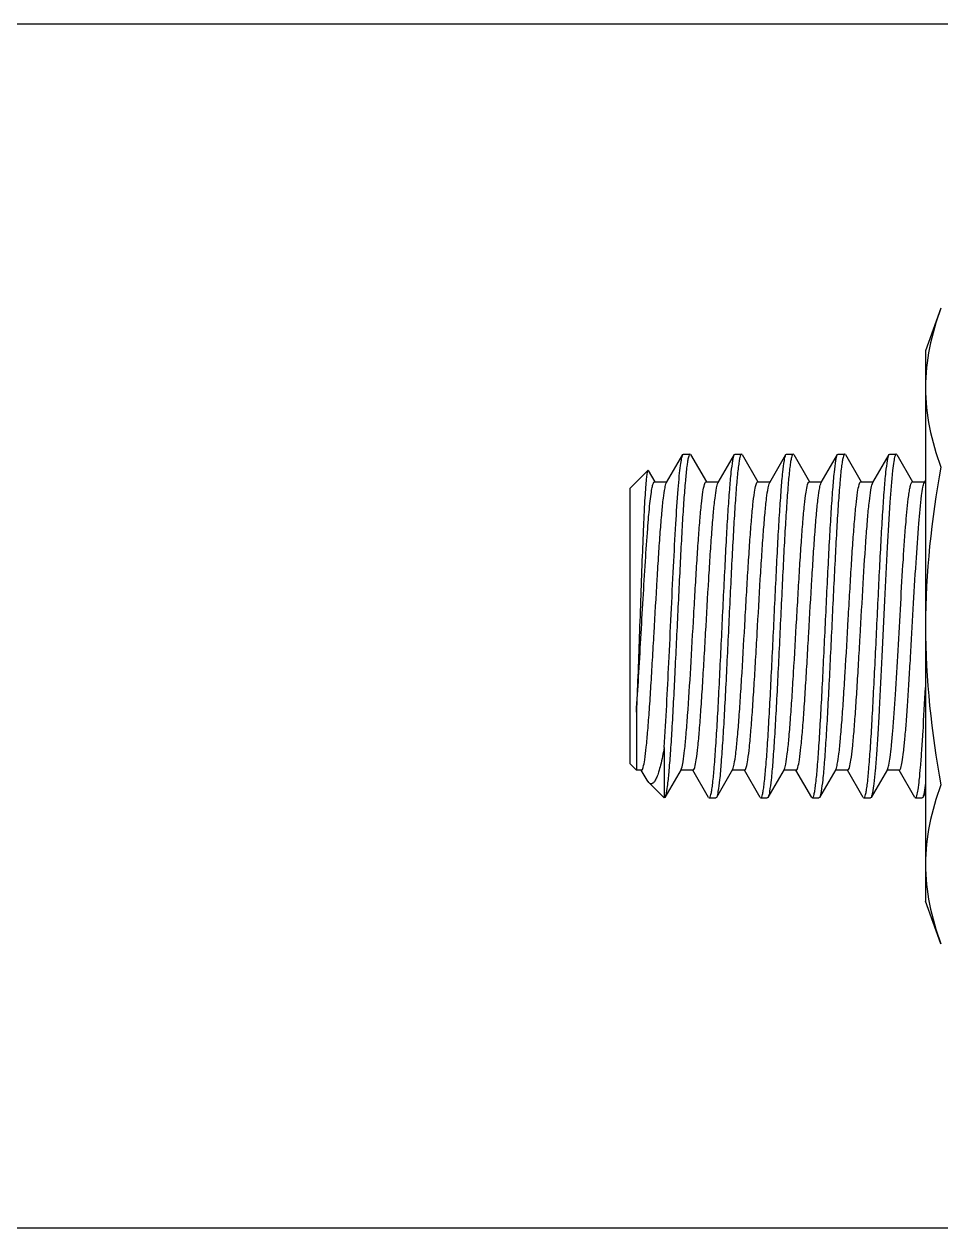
# Model space of a CAD drawing. Extents: x 4995099 to 5303443, y 4627657 to 4889583.
# Drawn here: x 5063666.3 to 5063934.9, y 4728638.4 to 4728990.8 of the extents above; entities that cross this region are included whole.
import ezdxf

# ---------------------------------------------------------------- set-up
doc = ezdxf.new("R2010")
doc.units = 0
doc.header["$LTSCALE"] = 1000
doc.header["$MEASUREMENT"] = 0
doc.layers.get('0').update_dxf_attribs({"color": 4, "linetype": 'CONTINUOUS'})

msp = doc.modelspace()

# ---------------------------------------------------------------- linework, layer by layer
at = {"linetype": 'Continuous'}
for p, q in [((5064055.17, 4728990.82), (5063624.11, 4728990.82)), ((5063934.86, 4728907.64), (5063930.33, 4728895.18)), ((5063930.33, 4728895.18), (5063930.33, 4728734.09)), ((5063854.51, 4728856.61), (5063859.27, 4728864.8)), ((5063859.27, 4728864.8), (5063859.47, 4728864.97)), ((5063859.47, 4728864.97), (5063861.36, 4728864.97)), ((5063859.47, 4728864.97), (5063861.36, 4728864.97)), ((5063861.36, 4728864.97), (5063861.34, 4728864.97)), ((5063861.56, 4728864.8), (5063861.36, 4728864.97)), ((5063861.56, 4728864.8), (5063866.16, 4728856.87)), ((5063869.61, 4728856.61), (5063874.38, 4728864.8)), ((5063874.38, 4728864.8), (5063874.57, 4728864.97)), ((5063874.57, 4728864.97), (5063876.47, 4728864.97)), ((5063874.57, 4728864.97), (5063876.47, 4728864.97)), ((5063876.47, 4728864.97), (5063876.44, 4728864.97)), ((5063876.66, 4728864.8), (5063876.47, 4728864.97)), ((5063876.66, 4728864.8), (5063881.26, 4728856.87)), ((5063884.71, 4728856.61), (5063889.48, 4728864.8)), ((5063889.48, 4728864.8), (5063889.68, 4728864.97)), ((5063889.68, 4728864.97), (5063891.57, 4728864.97)), ((5063889.68, 4728864.97), (5063891.57, 4728864.97)), ((5063891.57, 4728864.97), (5063891.54, 4728864.97)), ((5063891.77, 4728864.8), (5063891.57, 4728864.97)), ((5063891.77, 4728864.8), (5063896.36, 4728856.87)), ((5063899.82, 4728856.61), (5063904.58, 4728864.8)), ((5063904.58, 4728864.8), (5063904.78, 4728864.97)), ((5063904.78, 4728864.97), (5063906.67, 4728864.97)), ((5063904.78, 4728864.97), (5063906.67, 4728864.97)), ((5063906.67, 4728864.97), (5063906.64, 4728864.97)), ((5063906.87, 4728864.8), (5063906.67, 4728864.97)), ((5063906.87, 4728864.8), (5063911.47, 4728856.87)), ((5063914.92, 4728856.61), (5063919.68, 4728864.8)), ((5063919.68, 4728864.8), (5063919.88, 4728864.97)), ((5063919.88, 4728864.97), (5063921.77, 4728864.97)), ((5063919.88, 4728864.97), (5063921.77, 4728864.97)), ((5063921.97, 4728864.8), (5063921.77, 4728864.97)), ((5063921.97, 4728864.8), (5063926.57, 4728856.87)), ((5063843.74, 4728854.9), (5063849.02, 4728860.19)), ((5063849.16, 4728860.14), (5063849.02, 4728860.19)), ((5063849.16, 4728860.14), (5063851.06, 4728856.87)), ((5063843.74, 4728854.9), (5063843.74, 4728774.36)), ((5063850.97, 4728856.82), (5063854.63, 4728856.82)), ((5063866.07, 4728856.82), (5063869.73, 4728856.82)), ((5063881.17, 4728856.82), (5063884.83, 4728856.82)), ((5063896.28, 4728856.82), (5063899.93, 4728856.82)), ((5063911.38, 4728856.82), (5063915.04, 4728856.82)), ((5063914.8, 4728856.35), (5063914.92, 4728856.61)), ((5063926.48, 4728856.82), (5063930.14, 4728856.82)), ((5063930.02, 4728856.61), (5063930.33, 4728857.14)), ((5063845.66, 4728789.45), (5063845.66, 4728772.45)), ((5063853.81, 4728779.08), (5063853.81, 4728764.29)), ((5063843.74, 4728774.36), (5063845.66, 4728772.45)), ((5063847.19, 4728772.45), (5063845.66, 4728772.45)), ((5063848.79, 4728769.5), (5063847.11, 4728772.39)), ((5063858.76, 4728772.65), (5063854.01, 4728764.46)), ((5063862.3, 4728772.45), (5063858.64, 4728772.45)), ((5063858.76, 4728772.65), (5063858.89, 4728772.95)), ((5063866.83, 4728764.46), (5063862.21, 4728772.39)), ((5063873.86, 4728772.65), (5063869.11, 4728764.46)), ((5063877.4, 4728772.45), (5063873.74, 4728772.45)), ((5063881.93, 4728764.46), (5063877.31, 4728772.39)), ((5063888.96, 4728772.65), (5063884.21, 4728764.46)), ((5063892.5, 4728772.45), (5063888.84, 4728772.45)), ((5063897.03, 4728764.46), (5063892.41, 4728772.39)), ((5063904.06, 4728772.65), (5063899.32, 4728764.46)), ((5063907.6, 4728772.45), (5063903.95, 4728772.45)), ((5063912.13, 4728764.46), (5063907.51, 4728772.39)), ((5063919.17, 4728772.65), (5063914.42, 4728764.46)), ((5063922.7, 4728772.45), (5063919.05, 4728772.45)), ((5063927.23, 4728764.46), (5063922.62, 4728772.39)), ((5063849.31, 4728768.79), (5063848.79, 4728769.5)), ((5063849.31, 4728768.79), (5063853.81, 4728764.29)), ((5063854.01, 4728764.46), (5063853.81, 4728764.29)), ((5063866.83, 4728764.46), (5063867.02, 4728764.29)), ((5063867.02, 4728764.29), (5063868.91, 4728764.29)), ((5063867.02, 4728764.29), (5063868.91, 4728764.29)), ((5063867.02, 4728764.29), (5063867.05, 4728764.29)), ((5063869.11, 4728764.46), (5063868.91, 4728764.29)), ((5063881.93, 4728764.46), (5063882.12, 4728764.29)), ((5063882.12, 4728764.29), (5063884.02, 4728764.29)), ((5063882.12, 4728764.29), (5063884.02, 4728764.29)), ((5063882.12, 4728764.29), (5063882.15, 4728764.29)), ((5063884.21, 4728764.46), (5063884.02, 4728764.29)), ((5063897.03, 4728764.46), (5063897.23, 4728764.29)), ((5063897.23, 4728764.29), (5063899.12, 4728764.29)), ((5063897.23, 4728764.29), (5063899.12, 4728764.29)), ((5063897.23, 4728764.29), (5063897.25, 4728764.29)), ((5063899.32, 4728764.46), (5063899.12, 4728764.29)), ((5063912.13, 4728764.46), (5063912.33, 4728764.29)), ((5063912.33, 4728764.29), (5063914.22, 4728764.29)), ((5063912.33, 4728764.29), (5063914.22, 4728764.29)), ((5063912.33, 4728764.29), (5063912.36, 4728764.29)), ((5063914.42, 4728764.46), (5063914.22, 4728764.29)), ((5063927.23, 4728764.46), (5063927.43, 4728764.29)), ((5063927.43, 4728764.29), (5063929.32, 4728764.29)), ((5063927.43, 4728764.29), (5063929.32, 4728764.29)), ((5063927.43, 4728764.29), (5063927.46, 4728764.29)), ((5063929.52, 4728764.46), (5063929.32, 4728764.29)), ((5063930.33, 4728765.86), (5063929.52, 4728764.46)), ((5063934.86, 4728721.63), (5063930.33, 4728734.09)), ((5063624.11, 4728638.44), (5064055.17, 4728638.44))]:
    msp.add_line(p, q, dxfattribs=at)
for points, knots in [([(5063934.86, 4728907.64), (5063933.49, 4728903.86), (5063931.2, 4728896.24), (5063930.33, 4728888.3), (5063930.33, 4728884.39)], [0, 0, 0, 0, 0.506411, 1, 1, 1, 1]), ([(5063930.33, 4728884.39), (5063930.33, 4728880.47), (5063931.2, 4728872.53), (5063933.49, 4728864.91), (5063934.86, 4728861.13)], [0, 0, 0, 0, 0.493589, 1, 1, 1, 1]), ([(5063853.81, 4728779.08), (5063854.37, 4728787.33), (5063855.01, 4728800.32), (5063855.85, 4728817.96), (5063856.51, 4728831.53), (5063857.16, 4728843.75), (5063857.72, 4728852.62), (5063858.21, 4728858.31), (5063858.52, 4728861.33), (5063858.86, 4728863.39), (5063859.08, 4728864.47), (5063859.27, 4728864.8)], [0, 0, 0, 0, 0.288558, 0.45413, 0.616509, 0.762715, 0.881069, 0.926757, 0.962188, 0.986703, 1, 1, 1, 1]), ([(5063861.34, 4728864.97), (5063861.22, 4728864.94), (5063861.04, 4728864.56), (5063860.85, 4728863.9), (5063860.64, 4728862.76), (5063860.32, 4728860.5), (5063859.95, 4728856.7), (5063859.52, 4728851.12), (5063859.09, 4728844.3), (5063858.66, 4728836.48), (5063858.23, 4728827.92), (5063857.64, 4728815.88), (5063856.95, 4728801.23), (5063856.24, 4728787.35), (5063855.62, 4728777.74), (5063855.2, 4728772.24), (5063854.78, 4728768.18), (5063854.47, 4728765.96), (5063854.25, 4728765.14)], [0, 0, 0, 0, 0.003459, 0.010697, 0.021985, 0.037294, 0.07952, 0.136044, 0.204986, 0.284036, 0.370529, 0.46155, 0.644849, 0.809404, 0.877597, 0.933236, 0.974471, 1, 1, 1, 1]), ([(5063867.05, 4728764.29), (5063867.17, 4728764.32), (5063867.36, 4728764.73), (5063867.55, 4728765.43), (5063867.77, 4728766.64), (5063868.1, 4728769.06), (5063868.49, 4728773.11), (5063868.92, 4728779.04), (5063869.37, 4728786.26), (5063869.82, 4728794.51), (5063870.26, 4728803.49), (5063870.71, 4728812.87), (5063871.16, 4728822.31), (5063871.61, 4728831.48), (5063872.06, 4728840.03), (5063872.5, 4728847.67), (5063872.96, 4728854.11), (5063873.36, 4728859.15), (5063873.84, 4728862.51), (5063874.08, 4728864.3), (5063874.38, 4728864.8)], [0, 0, 0, 0, 0.003604, 0.011244, 0.023189, 0.039398, 0.084082, 0.143773, 0.216344, 0.299191, 0.389329, 0.483504, 0.578314, 0.670341, 0.756264, 0.832984, 0.897741, 0.948218, 0.982646, 1, 1, 1, 1]), ([(5063876.44, 4728864.97), (5063876.32, 4728864.94), (5063876.13, 4728864.53), (5063875.94, 4728863.83), (5063875.72, 4728862.62), (5063875.39, 4728860.2), (5063875, 4728856.15), (5063874.56, 4728850.22), (5063874.12, 4728843), (5063873.67, 4728834.75), (5063873.22, 4728825.78), (5063872.77, 4728816.4), (5063872.32, 4728806.96), (5063871.88, 4728797.79), (5063871.43, 4728789.24), (5063870.98, 4728781.6), (5063870.53, 4728775.16), (5063870.13, 4728770.12), (5063869.65, 4728766.75), (5063869.41, 4728764.97), (5063869.11, 4728764.46)], [0, 0, 0, 0, 0.00361, 0.011255, 0.023204, 0.039415, 0.084097, 0.143782, 0.216344, 0.299179, 0.3893, 0.483457, 0.578255, 0.670276, 0.756195, 0.832914, 0.897677, 0.94817, 0.982621, 1, 1, 1, 1]), ([(5063882.15, 4728764.29), (5063882.27, 4728764.32), (5063882.46, 4728764.73), (5063882.65, 4728765.43), (5063882.87, 4728766.64), (5063883.2, 4728769.06), (5063883.59, 4728773.11), (5063884.03, 4728779.04), (5063884.47, 4728786.27), (5063884.92, 4728794.51), (5063885.37, 4728803.49), (5063885.82, 4728812.87), (5063886.27, 4728822.31), (5063886.72, 4728831.48), (5063887.16, 4728840.03), (5063887.61, 4728847.68), (5063888.06, 4728854.11), (5063888.46, 4728859.15), (5063888.94, 4728862.51), (5063889.19, 4728864.3), (5063889.48, 4728864.8)], [0, 0, 0, 0, 0.003605, 0.011246, 0.023192, 0.039401, 0.084087, 0.143779, 0.216351, 0.299198, 0.389337, 0.483511, 0.57832, 0.670346, 0.756268, 0.832988, 0.897743, 0.948218, 0.982646, 1, 1, 1, 1]), ([(5063891.54, 4728864.97), (5063891.42, 4728864.94), (5063891.23, 4728864.53), (5063891.04, 4728863.83), (5063890.82, 4728862.62), (5063890.49, 4728860.2), (5063890.1, 4728856.15), (5063889.67, 4728850.22), (5063889.22, 4728843), (5063888.77, 4728834.75), (5063888.33, 4728825.78), (5063887.88, 4728816.4), (5063887.43, 4728806.96), (5063886.98, 4728797.79), (5063886.53, 4728789.24), (5063886.09, 4728781.6), (5063885.63, 4728775.16), (5063885.23, 4728770.12), (5063884.75, 4728766.75), (5063884.51, 4728764.97), (5063884.21, 4728764.46)], [0, 0, 0, 0, 0.00361, 0.011255, 0.023204, 0.039415, 0.084097, 0.143781, 0.216343, 0.299178, 0.389299, 0.483456, 0.578254, 0.670275, 0.756194, 0.832913, 0.897677, 0.94817, 0.982621, 1, 1, 1, 1]), ([(5063897.25, 4728764.29), (5063897.37, 4728764.32), (5063897.56, 4728764.73), (5063897.76, 4728765.43), (5063897.98, 4728766.64), (5063898.3, 4728769.06), (5063898.69, 4728773.11), (5063899.13, 4728779.04), (5063899.57, 4728786.27), (5063900.02, 4728794.51), (5063900.47, 4728803.49), (5063900.92, 4728812.87), (5063901.37, 4728822.31), (5063901.82, 4728831.48), (5063902.27, 4728840.03), (5063902.71, 4728847.68), (5063903.16, 4728854.11), (5063903.56, 4728859.15), (5063904.04, 4728862.51), (5063904.29, 4728864.3), (5063904.58, 4728864.8)], [0, 0, 0, 0, 0.003605, 0.011246, 0.023192, 0.039402, 0.084089, 0.143781, 0.216352, 0.2992, 0.389339, 0.483513, 0.578322, 0.670347, 0.756269, 0.832988, 0.897743, 0.948219, 0.982646, 1, 1, 1, 1]), ([(5063906.64, 4728864.97), (5063906.52, 4728864.94), (5063906.34, 4728864.53), (5063906.14, 4728863.83), (5063905.92, 4728862.62), (5063905.59, 4728860.2), (5063905.21, 4728856.15), (5063904.77, 4728850.22), (5063904.32, 4728843), (5063903.88, 4728834.75), (5063903.43, 4728825.78), (5063902.98, 4728816.4), (5063902.53, 4728806.96), (5063902.08, 4728797.79), (5063901.63, 4728789.24), (5063901.19, 4728781.6), (5063900.74, 4728775.16), (5063900.34, 4728770.12), (5063899.86, 4728766.75), (5063899.61, 4728764.97), (5063899.32, 4728764.46)], [0, 0, 0, 0, 0.00361, 0.011255, 0.023204, 0.039415, 0.084096, 0.143781, 0.216343, 0.299178, 0.389299, 0.483455, 0.578253, 0.670274, 0.756194, 0.832913, 0.897676, 0.948169, 0.98262, 1, 1, 1, 1]), ([(5063912.36, 4728764.29), (5063912.47, 4728764.32), (5063912.66, 4728764.73), (5063912.86, 4728765.43), (5063913.08, 4728766.64), (5063913.41, 4728769.06), (5063913.79, 4728773.11), (5063914.23, 4728779.04), (5063914.68, 4728786.27), (5063915.12, 4728794.51), (5063915.57, 4728803.49), (5063916.02, 4728812.87), (5063916.47, 4728822.31), (5063916.92, 4728831.48), (5063917.37, 4728840.03), (5063917.81, 4728847.68), (5063918.26, 4728854.11), (5063918.66, 4728859.15), (5063919.14, 4728862.51), (5063919.39, 4728864.3), (5063919.68, 4728864.8)], [0, 0, 0, 0, 0.003605, 0.011246, 0.023193, 0.039403, 0.08409, 0.143783, 0.216354, 0.299202, 0.389341, 0.483515, 0.578323, 0.670348, 0.75627, 0.832989, 0.897744, 0.948219, 0.982646, 1, 1, 1, 1]), ([(5063921.42, 4728864.43), (5063921.25, 4728863.91), (5063921, 4728862.48), (5063920.81, 4728861.06), (5063920.71, 4728860.17)], [0, 0, 0, 0, 0.381853, 1, 1, 1, 1]), ([(5063921.77, 4728864.97), (5063921.74, 4728864.97), (5063921.53, 4728864.86), (5063921.48, 4728864.61), (5063921.42, 4728864.43)], [0, 0, 0, 0, 0.141686, 1, 1, 1, 1]), ([(5063849.02, 4728860.18), (5063848.87, 4728860.02), (5063848.79, 4728859.28), (5063848.55, 4728857.92), (5063848.39, 4728855.71), (5063848.18, 4728852.81), (5063847.98, 4728849.2), (5063847.69, 4728843.24), (5063847.34, 4728834.64), (5063846.94, 4728823.44), (5063846.53, 4728811.68), (5063846.12, 4728800.28), (5063845.82, 4728792.91), (5063845.66, 4728789.45)], [0, 0, 0, 0, 0.009173, 0.029347, 0.060391, 0.101835, 0.152988, 0.212953, 0.354877, 0.517215, 0.687692, 0.853036, 1, 1, 1, 1]), ([(5063920.71, 4728860.17), (5063920.37, 4728857.08), (5063919.81, 4728849.58), (5063919.08, 4728836.88), (5063918.34, 4728821.82), (5063917.59, 4728805.99), (5063916.95, 4728793.09), (5063916.41, 4728783.65), (5063916.03, 4728777.69), (5063915.64, 4728772.72), (5063915.29, 4728768.85), (5063914.89, 4728766.25), (5063914.65, 4728764.87), (5063914.42, 4728764.46)], [0, 0, 0, 0, 0.097413, 0.234815, 0.397699, 0.568819, 0.73005, 0.801523, 0.864307, 0.916739, 0.957442, 0.985378, 1, 1, 1, 1]), ([(5063845.66, 4728789.45), (5063845.9, 4728792.84), (5063846.35, 4728800.01), (5063846.99, 4728811.05), (5063847.63, 4728822.37), (5063848.27, 4728833.09), (5063848.82, 4728841.29), (5063849.28, 4728846.94), (5063849.61, 4728850.32), (5063849.92, 4728852.98), (5063850.25, 4728855.03), (5063850.5, 4728856.11), (5063850.8, 4728856.82), (5063850.97, 4728856.82)], [0, 0, 0, 0, 0.150782, 0.318318, 0.489969, 0.652746, 0.794352, 0.853795, 0.904124, 0.94441, 0.973938, 0.992299, 1, 1, 1, 1]), ([(5063847.19, 4728772.45), (5063847.29, 4728772.45), (5063847.51, 4728772.74), (5063847.81, 4728773.71), (5063848.21, 4728775.94), (5063848.62, 4728779.54), (5063849.07, 4728784.45), (5063849.51, 4728790.42), (5063849.96, 4728797.28), (5063850.4, 4728804.76), (5063851, 4728815.19), (5063851.59, 4728825.53), (5063852.2, 4728835.4), (5063852.64, 4728841.86), (5063853.09, 4728847.33), (5063853.5, 4728851.65), (5063853.96, 4728854.59), (5063854.24, 4728856.15), (5063854.51, 4728856.61)], [0, 0, 0, 0, 0.003516, 0.010772, 0.037949, 0.081609, 0.140308, 0.211978, 0.294061, 0.383613, 0.477416, 0.664254, 0.750571, 0.827952, 0.893624, 0.945254, 0.981055, 1, 1, 1, 1]), ([(5063858.89, 4728772.95), (5063859.12, 4728773.57), (5063859.43, 4728775.34), (5063859.86, 4728778.61), (5063860.28, 4728783.15), (5063860.91, 4728791.19), (5063861.63, 4728802.9), (5063862.33, 4728815.3), (5063862.92, 4728825.52), (5063863.36, 4728832.8), (5063863.8, 4728839.46), (5063864.23, 4728845.24), (5063864.67, 4728849.98), (5063865.07, 4728853.45), (5063865.46, 4728855.6), (5063865.76, 4728856.53), (5063865.97, 4728856.82), (5063866.07, 4728856.82)], [0, 0, 0, 0, 0.023549, 0.063214, 0.117783, 0.185416, 0.35021, 0.535036, 0.627046, 0.714525, 0.794449, 0.864058, 0.92096, 0.96323, 0.989531, 0.996563, 1, 1, 1, 1]), ([(5063862.3, 4728772.45), (5063862.4, 4728772.45), (5063862.62, 4728772.74), (5063862.91, 4728773.71), (5063863.32, 4728775.94), (5063863.73, 4728779.54), (5063864.17, 4728784.45), (5063864.61, 4728790.42), (5063865.06, 4728797.28), (5063865.51, 4728804.76), (5063866.1, 4728815.19), (5063866.69, 4728825.53), (5063867.3, 4728835.4), (5063867.74, 4728841.86), (5063868.19, 4728847.33), (5063868.61, 4728851.65), (5063869.06, 4728854.59), (5063869.34, 4728856.15), (5063869.61, 4728856.61)], [0, 0, 0, 0, 0.003516, 0.010771, 0.037949, 0.081609, 0.140308, 0.211978, 0.294061, 0.383613, 0.477416, 0.664254, 0.750572, 0.827952, 0.893624, 0.945254, 0.981055, 1, 1, 1, 1]), ([(5063873.86, 4728772.65), (5063874.13, 4728773.11), (5063874.41, 4728774.68), (5063874.86, 4728777.62), (5063875.28, 4728781.94), (5063875.73, 4728787.41), (5063876.17, 4728793.87), (5063876.78, 4728803.74), (5063877.37, 4728814.08), (5063877.96, 4728824.51), (5063878.41, 4728831.99), (5063878.86, 4728838.84), (5063879.3, 4728844.82), (5063879.74, 4728849.72), (5063880.15, 4728853.32), (5063880.56, 4728855.55), (5063880.85, 4728856.52), (5063881.07, 4728856.82), (5063881.17, 4728856.82)], [0, 0, 0, 0, 0.018976, 0.054803, 0.106453, 0.172139, 0.249526, 0.335844, 0.522668, 0.616459, 0.705997, 0.788066, 0.859722, 0.918409, 0.962059, 0.989231, 0.996484, 1, 1, 1, 1]), ([(5063877.4, 4728772.45), (5063877.5, 4728772.45), (5063877.72, 4728772.74), (5063878.02, 4728773.71), (5063878.42, 4728775.94), (5063878.83, 4728779.54), (5063879.27, 4728784.45), (5063879.71, 4728790.42), (5063880.16, 4728797.28), (5063880.61, 4728804.76), (5063881.21, 4728815.19), (5063881.79, 4728825.53), (5063882.4, 4728835.4), (5063882.85, 4728841.86), (5063883.3, 4728847.33), (5063883.71, 4728851.65), (5063884.17, 4728854.59), (5063884.44, 4728856.15), (5063884.71, 4728856.61)], [0, 0, 0, 0, 0.003517, 0.010771, 0.037949, 0.081609, 0.140308, 0.211979, 0.294062, 0.383613, 0.477416, 0.664254, 0.750571, 0.827951, 0.893623, 0.945253, 0.981055, 1, 1, 1, 1]), ([(5063888.96, 4728772.65), (5063889.23, 4728773.11), (5063889.51, 4728774.68), (5063889.97, 4728777.62), (5063890.38, 4728781.94), (5063890.83, 4728787.41), (5063891.27, 4728793.87), (5063891.88, 4728803.74), (5063892.47, 4728814.08), (5063893.07, 4728824.51), (5063893.51, 4728831.99), (5063893.96, 4728838.84), (5063894.4, 4728844.82), (5063894.84, 4728849.72), (5063895.26, 4728853.32), (5063895.66, 4728855.55), (5063895.96, 4728856.52), (5063896.18, 4728856.82), (5063896.28, 4728856.82)], [0, 0, 0, 0, 0.018976, 0.054803, 0.106454, 0.17214, 0.249527, 0.335846, 0.52267, 0.61646, 0.705997, 0.788065, 0.859721, 0.918408, 0.962058, 0.98923, 0.996485, 1, 1, 1, 1]), ([(5063892.5, 4728772.45), (5063892.6, 4728772.45), (5063892.82, 4728772.74), (5063893.12, 4728773.71), (5063893.52, 4728775.94), (5063893.93, 4728779.54), (5063894.37, 4728784.45), (5063894.82, 4728790.42), (5063895.26, 4728797.28), (5063895.71, 4728804.76), (5063896.31, 4728815.19), (5063896.89, 4728825.53), (5063897.51, 4728835.4), (5063897.95, 4728841.86), (5063898.4, 4728847.33), (5063898.81, 4728851.65), (5063899.27, 4728854.59), (5063899.55, 4728856.15), (5063899.82, 4728856.61)], [0, 0, 0, 0, 0.003514, 0.010772, 0.03795, 0.08161, 0.140308, 0.211978, 0.294061, 0.383612, 0.477415, 0.664253, 0.750571, 0.827952, 0.893624, 0.945254, 0.981055, 1, 1, 1, 1]), ([(5063904.06, 4728772.65), (5063904.33, 4728773.11), (5063904.61, 4728774.68), (5063905.07, 4728777.62), (5063905.48, 4728781.94), (5063905.93, 4728787.41), (5063906.37, 4728793.87), (5063906.99, 4728803.74), (5063907.57, 4728814.08), (5063908.17, 4728824.51), (5063908.62, 4728831.99), (5063909.06, 4728838.84), (5063909.5, 4728844.82), (5063909.95, 4728849.72), (5063910.36, 4728853.32), (5063910.76, 4728855.55), (5063911.06, 4728856.52), (5063911.28, 4728856.82), (5063911.38, 4728856.82)], [0, 0, 0, 0, 0.018976, 0.054803, 0.106453, 0.172139, 0.249526, 0.335844, 0.522668, 0.61646, 0.705997, 0.788066, 0.859722, 0.918409, 0.962059, 0.989231, 0.996485, 1, 1, 1, 1]), ([(5063907.6, 4728772.45), (5063907.7, 4728772.45), (5063907.92, 4728772.73), (5063908.21, 4728773.67), (5063908.61, 4728775.83), (5063909.01, 4728779.32), (5063909.45, 4728784.07), (5063909.88, 4728789.88), (5063910.32, 4728796.56), (5063910.76, 4728803.86), (5063911.35, 4728814.11), (5063912.05, 4728826.52), (5063912.78, 4728838.24), (5063913.4, 4728846.26), (5063913.82, 4728850.77), (5063914.26, 4728854.01), (5063914.56, 4728855.75), (5063914.8, 4728856.35)], [0, 0, 0, 0, 0.003447, 0.010504, 0.036907, 0.07934, 0.136454, 0.206305, 0.286482, 0.374206, 0.466428, 0.651492, 0.816161, 0.883565, 0.937789, 0.976999, 1, 1, 1, 1]), ([(5063925.42, 4728852.8), (5063925.5, 4728853.38), (5063925.64, 4728854.37), (5063925.91, 4728855.67), (5063926.11, 4728856.4), (5063926.36, 4728856.82), (5063926.48, 4728856.82)], [0, 0, 0, 0, 0.417027, 0.722093, 0.91306, 1, 1, 1, 1]), ([(5063929.2, 4728852.8), (5063929.31, 4728853.63), (5063929.52, 4728854.91), (5063929.79, 4728856.22), (5063930.02, 4728856.61)], [0, 0, 0, 0, 0.64784, 1, 1, 1, 1]), ([(5063919.17, 4728772.65), (5063919.38, 4728773.02), (5063919.64, 4728774.23), (5063920.02, 4728776.5), (5063920.38, 4728779.8), (5063920.94, 4728785.92), (5063921.57, 4728795.24), (5063922.32, 4728807.71), (5063923.06, 4728820.9), (5063923.79, 4728833.43), (5063924.53, 4728843.99), (5063925.08, 4728850.22), (5063925.42, 4728852.8)], [0, 0, 0, 0, 0.015991, 0.045014, 0.086536, 0.139531, 0.27419, 0.434995, 0.605144, 0.76684, 0.903184, 1, 1, 1, 1]), ([(5063922.7, 4728772.45), (5063922.79, 4728772.45), (5063922.98, 4728772.67), (5063923.26, 4728773.45), (5063923.61, 4728775.2), (5063923.98, 4728778.08), (5063924.37, 4728782.02), (5063924.76, 4728786.87), (5063925.16, 4728792.51), (5063925.56, 4728798.79), (5063926.1, 4728807.88), (5063926.75, 4728819.39), (5063927.51, 4728832.49), (5063928.27, 4728843.56), (5063928.84, 4728850.1), (5063929.2, 4728852.8)], [0, 0, 0, 0, 0.003125, 0.009234, 0.031868, 0.068302, 0.117635, 0.178513, 0.24923, 0.32779, 0.411973, 0.587575, 0.756267, 0.899071, 1, 1, 1, 1]), ([(5063927.46, 4728764.29), (5063927.54, 4728764.31), (5063927.7, 4728764.55), (5063927.95, 4728765.33), (5063928.25, 4728767.04), (5063928.59, 4728769.82), (5063928.93, 4728773.63), (5063929.28, 4728778.33), (5063929.78, 4728786.11), (5063930.11, 4728792.3), (5063930.33, 4728796.65)], [0, 0, 0, 0, 0.007842, 0.023029, 0.077823, 0.164939, 0.282689, 0.428541, 0.599299, 1, 1, 1, 1]), ([(5063853.81, 4728779.08), (5063853.5, 4728777.34), (5063853.02, 4728774.92), (5063852.23, 4728772.02), (5063851.69, 4728770.45), (5063851.15, 4728769.33), (5063850.6, 4728768.58), (5063849.86, 4728768.34), (5063849.47, 4728768.63), (5063849.31, 4728768.79)], [0, 0, 0, 0, 0.427991, 0.594855, 0.728399, 0.828419, 0.897176, 0.945337, 1, 1, 1, 1]), ([(5063930.33, 4728768.63), (5063930.22, 4728767.71), (5063930, 4728766.32), (5063929.76, 4728764.88), (5063929.52, 4728764.46)], [0, 0, 0, 0, 0.657878, 1, 1, 1, 1]), ([(5063934.86, 4728768.13), (5063933.49, 4728764.36), (5063931.2, 4728756.73), (5063930.33, 4728748.79), (5063930.33, 4728744.88)], [0, 0, 0, 0, 0.506411, 1, 1, 1, 1]), ([(5063854.25, 4728765.14), (5063854.23, 4728765.06), (5063854.17, 4728764.83), (5063854.09, 4728764.6), (5063854.01, 4728764.46)], [0, 0, 0, 0, 0.313034, 1, 1, 1, 1]), ([(5063930.33, 4728744.88), (5063930.33, 4728740.96), (5063931.2, 4728733.02), (5063933.49, 4728725.4), (5063934.86, 4728721.63)], [0, 0, 0, 0, 0.493589, 1, 1, 1, 1])]:
    msp.add_open_spline(points, degree=3, knots=knots, dxfattribs=at)
for points in [[(5063934.86, 4728861.13), (5063932.08, 4728845.81), (5063930.33, 4728830.21), (5063930.33, 4728814.63)], [(5063930.33, 4728814.63), (5063930.33, 4728799.06), (5063932.08, 4728783.45), (5063934.86, 4728768.13)]]:
    msp.add_open_spline(points, degree=3, dxfattribs=at)

doc.saveas('drawing.dxf')
